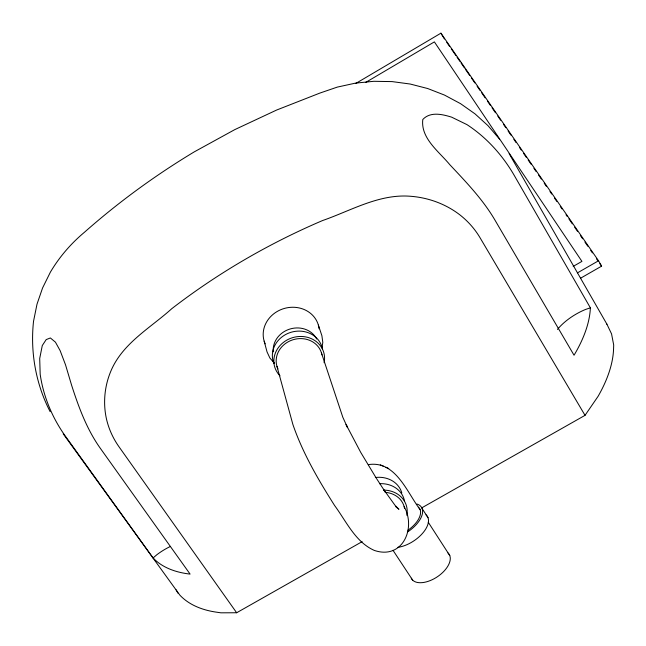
<?xml version="1.0" encoding="UTF-8"?>
<svg xmlns="http://www.w3.org/2000/svg" width="646" height="646" viewBox="0 0 646 646"><rect width="100%" height="100%" fill="white"/><g stroke="black" fill="none" stroke-linecap="round" stroke-linejoin="round"><path stroke-width="0.97" d="M322.079 347.201L322.806 342.38L321.894 335.71L318.365 325.091M421.814 507.829L585.026 415.346L598.091 396.321A181.243 89.18 -31.7 0 0 613.587 348.202L613.7 345.029L611.56 333.909L606.933 324.235L509.113 153.587M153.086 557.95A181.938 84.941 -34.1 0 0 190.085 574.092L100.098 447.993C86.734 429.097 78.667 407.15 71.625 385.291L65.537 364.861L60.135 350.641L55.451 342.178L50.372 337.963L46.197 339.586L42.281 345.553L39.705 358.49L40.181 374.268C43.339 396.313 52.068 417.284 64.875 435.452L153.086 557.95L157.099 554.534A39.091 18.5 -37 0 1 170.536 546.395M355.849 83.423L440.919 33.18L598.535 260.774L601.587 266.152L580.609 278.192M365.45 82.567L434.378 41.885L581.933 261.38L573.188 266.402M577.532 272.83L598.535 260.774M63.203 433.829L179.838 595.111A180.266 87.913 -34.2 0 0 217.347 612.295L220.924 612.82L236.654 612.755L362.14 541.647M499.616 139.197L487.94 125.615L474.996 113.849L460.574 103.675L444.472 95.067L427.749 88.55L410.226 84.037L392.154 81.606L373.816 81.299L355.47 83.132L337.325 87.097L319.859 93.089L276.649 110.03L234.732 129.644L194.22 151.891C155.282 175.324 118.484 202.158 84.44 232.269C70.939 243.558 59.359 256.987 50.388 272.144L42.555 288.003L37.016 304.137L33.535 321.264C30.152 352.086 35.837 384.12 50.154 411.672M590.371 307.827A182.931 86.184 -31.7 0 1 574.044 355.227L494.578 219.454C482.489 199.041 465.919 181.833 449.769 164.649C439.022 151.56 420.522 138.349 422.799 119.486C430.381 111.346 442.381 114.294 451.627 117.152L466.929 124.605C486.317 137.243 502.103 154.709 513.78 174.614L590.371 307.827L585.502 309.466A39.753 19.412 -29 0 0 557.466 329.436M368.309 464.635C395.651 460.323 406.867 492.155 420.158 509.71M380.308 464.837L383.393 466.194M385.912 467.284L388.755 468.528M395.457 506.432L398.937 509.282L395.005 505.277L383.506 489.313M274.429 363.173L269.907 358.062L267.056 351.965L264.166 341.161M236.654 612.755L119.026 446.814A97.053 86.717 -11.9 0 1 106.647 419.73C102.827 403.467 104.45 386.138 111.007 370.78C122.708 343.139 150.461 327.91 171.763 308.691A583.831 482.045 -20.5 0 1 322.637 220.52C351.077 210.628 379.121 193.76 410.339 196.255C428.137 197.563 445.522 203.861 459.71 214.738A97.998 88.502 -22.7 0 1 480.091 237.825L585.026 415.346M444.432 38.97L440.919 33.18M446.733 42.289L449.6 46.431M451.32 48.918L455.906 55.556M457.053 57.211L459.92 61.354M461.066 63.017L464.506 67.992M465.653 69.647L469.674 75.453M471.394 77.94L474.834 82.914M477.128 86.233L479.994 90.375M481.714 92.862L485.154 97.837M487.455 101.156L490.322 105.298M492.042 107.785L495.482 112.767M497.775 116.078L500.642 120.229M503.509 124.371L505.81 127.69M508.103 131.009L510.97 135.151M513.836 139.294L516.13 142.613M519.57 147.587L521.29 150.074M523.583 153.393L526.458 157.535M528.178 160.022L531.044 164.173M533.911 168.315L536.204 171.634M538.498 174.953L541.364 179.095M544.231 183.238L546.532 186.557M549.972 191.531L551.692 194.018M554.559 198.169L556.852 201.479M560.292 206.454L562.012 208.941M566.033 214.747L567.18 216.41M568.9 218.897L572.34 223.871M574.633 227.182L577.5 231.333M580.366 235.475L582.66 238.794M584.961 242.113L587.828 246.255M590.694 250.406L592.414 252.893M596.428 258.691L597.574 260.354M599.868 263.665L601.587 266.152M393.002 550.295L412.689 580.181M376.828 479.017L385.137 491.776M422.137 508.588L427.999 517.68M428.241 522.226L449.794 555.608M376.432 478.411L360.743 452.41L346.07 424.559L347.58 427.684L342.848 417.332L321.514 353.128M176.108 589.814L177.941 593.157M404.138 506.569C416.347 528.355 402.426 560.009 374.292 550.416C355.373 542.018 346.304 521.37 334.62 505.552C318.357 479.873 302.78 453.306 292.88 424.454L276.964 366.339M265.159 343.834A28.262 25.501 -16.8 0 1 284.523 308.392A28.262 25.501 -16.8 0 1 319.116 328.838M273.266 351.852A22.965 20.648 -16.8 0 1 290.119 328.975A22.965 20.648 -16.8 0 1 316.661 338.988M426.061 514.862A24.895 13.114 -33.5 0 1 422.532 533.354A24.895 13.114 -33.5 0 1 397.661 547.38M416.953 504.033A24.952 13.017 -33.5 0 1 407.384 532.078M418.406 507.167A22.667 11.822 -33.5 0 1 407.941 530.237M379.452 483.709A26.203 22.707 -18.2 0 1 404.558 501.304M375.358 477.515A26.05 22.61 -18.2 0 1 401.812 492.938M385.145 492.317A23.95 20.72 -18.2 0 1 404.541 508.329M383.595 490.104A26.365 22.812 -18.2 0 1 406.81 515.282M277.933 368.89A23.232 20.842 -16.8 0 1 292.832 339.804A23.232 20.842 -16.8 0 1 321.934 354.896M273.888 363.367A25.428 22.836 -16.8 0 1 291.112 332.262A25.428 22.836 -16.8 0 1 322.443 348.977M280.009 375.802A25.582 22.949 -16.8 0 1 292.711 337.624A25.582 22.949 -16.8 0 1 324.098 362.729M447.985 552.976A22.408 12.258 -33.6 0 1 437.77 576.498A22.408 12.258 -33.6 0 1 411.292 578.227M606.489 323.735A10.312 5.055 -28.8 0 1 606.917 324.244"/></g></svg>
